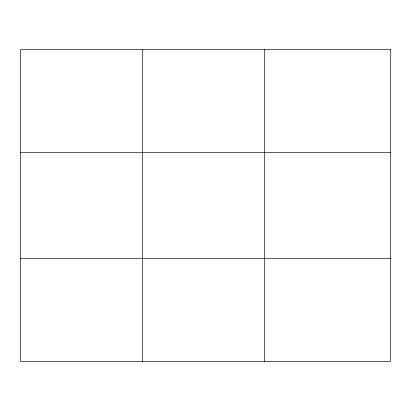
<?xml version="1.0" encoding="UTF-8"?>
<svg xmlns="http://www.w3.org/2000/svg" width="411" height="411" viewBox="0 0 411 411"><rect width="100%" height="100%" fill="white"/><g stroke="black" fill="none" stroke-linecap="round" stroke-linejoin="round"><path stroke-width="0.62" d="M264.684 361.464L264.684 49.536M20.55 152.471L390.45 152.471M20.55 258.529L390.45 258.529M142.617 49.536L142.617 361.464M390.45 49.536L390.45 361.464L20.55 361.464L20.55 49.536L390.45 49.536"/></g></svg>
